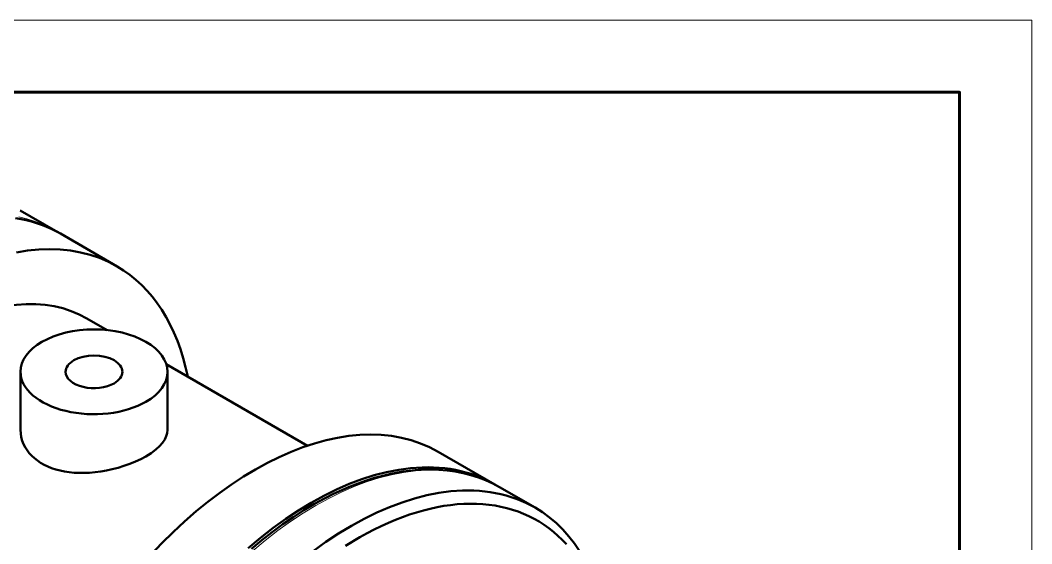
# Model space of a CAD drawing. Header units: millimetres. Extents: x 0 to 420, y 0 to 297.
# Drawn here: x 349.9 to 420, y 260.7 to 297 of the extents above; entities that cross this region are included whole.
import ezdxf

# ---------------------------------------------------------------- set-up
doc = ezdxf.new("R2010")
doc.units = ezdxf.units.MM
for name, color, linetype, lineweight in [('FRAME', 7, 'CONTINUOUS', 60), ('THIN', 7, 'CONTINUOUS', 18), ('VIS', 7, 'CONTINUOUS', 50)]:
    doc.layers.add(name, color=color, linetype=linetype, lineweight=lineweight)

msp = doc.modelspace()

# ---------------------------------------------------------------- linework, layer by layer
at = {"layer": 'FRAME'}
msp.add_lwpolyline([(20, 292), (415, 292), (415, 5), (20, 5)], close=True, dxfattribs=at)
at = {"layer": 'THIN'}
msp.add_lwpolyline([(0, 297), (420, 297), (420, 0), (0, 0)], close=True, dxfattribs=at)
for points in [[(349.777, 283.362), (350.316, 283.229), (350.841, 283.065), (351.351, 282.87), (351.845, 282.645), (352.323, 282.389)], [(383.104, 264.618), (382.787, 264.791), (382.463, 264.952), (382.132, 265.099), (381.794, 265.232), (381.449, 265.352), (381.097, 265.458), (380.739, 265.55), (380.374, 265.628), (380.004, 265.693), (379.628, 265.743), (379.246, 265.78), (378.858, 265.802), (378.466, 265.811), (378.069, 265.805), (377.261, 265.752), (376.436, 265.643), (375.597, 265.479), (374.745, 265.259), (373.882, 264.985), (373.011, 264.657), (372.134, 264.275), (371.252, 263.841), (370.369, 263.356), (369.485, 262.821), (368.603, 262.237), (367.726, 261.605), (366.855, 260.928), (365.992, 260.206)]]:
    msp.add_lwpolyline(points, dxfattribs=at)
at = {"layer": 'VIS'}
for points in [[(349.867, 283.807), (352.323, 282.389)], [(352.65, 282.2), (352.334, 282.374), (352.01, 282.534), (351.679, 282.681), (351.341, 282.814), (350.995, 282.934), (350.644, 283.04), (350.285, 283.132), (349.921, 283.211), (349.55, 283.275)], [(352.323, 282.389), (352.487, 282.292)], [(356.58, 279.931), (352.65, 282.2)], [(356.58, 279.931), (355.981, 280.246), (355.356, 280.513), (354.707, 280.733), (354.035, 280.904), (353.341, 281.027), (352.627, 281.1), (351.895, 281.124), (351.145, 281.1), (350.381, 281.026), (349.602, 280.903)], [(361.477, 272.291), (361.332, 272.943), (361.164, 273.575), (360.974, 274.186), (360.761, 274.776), (360.526, 275.344), (360.269, 275.889), (359.99, 276.41), (359.69, 276.907), (359.369, 277.378), (359.028, 277.824), (358.667, 278.244), (358.287, 278.637), (357.887, 279.003), (357.469, 279.341), (357.033, 279.65), (356.58, 279.931)], [(354.496, 276.322), (353.96, 276.601), (353.4, 276.836), (352.818, 277.024), (352.213, 277.167), (351.588, 277.263), (350.945, 277.313), (350.285, 277.315), (349.609, 277.271), (348.919, 277.18), (348.217, 277.042), (347.505, 276.859), (346.783, 276.629), (346.055, 276.355), (345.321, 276.035), (344.584, 275.672), (343.845, 275.267)], [(355.897, 275.513), (354.496, 276.322)], [(360.072, 272.62), (360.048, 272.908), (359.974, 273.194), (359.853, 273.474), (359.684, 273.745), (359.471, 274.006), (359.214, 274.254), (358.916, 274.486), (358.58, 274.7), (358.21, 274.893), (357.808, 275.065), (357.379, 275.214), (356.927, 275.337), (356.457, 275.434), (355.972, 275.504), (355.477, 275.547), (354.978, 275.561), (354.479, 275.547), (353.984, 275.504), (353.499, 275.434), (353.029, 275.337), (352.577, 275.214), (352.148, 275.065), (351.746, 274.893), (351.376, 274.7), (351.04, 274.486), (350.743, 274.254), (350.486, 274.006), (350.272, 273.745), (350.103, 273.474), (349.982, 273.194), (349.909, 272.908), (349.884, 272.62)], [(353.01, 272.62), (353.019, 272.731), (353.048, 272.842), (353.095, 272.95), (353.16, 273.055), (353.242, 273.156), (353.342, 273.251), (353.457, 273.341), (353.586, 273.423), (353.885, 273.565), (354.225, 273.67), (354.594, 273.734), (354.978, 273.756), (355.362, 273.734), (355.731, 273.67), (356.072, 273.565), (356.37, 273.423), (356.499, 273.341), (356.615, 273.251), (356.714, 273.156), (356.796, 273.055), (356.861, 272.95), (356.908, 272.842), (356.937, 272.731), (356.946, 272.62)], [(369.782, 267.496), (359.989, 273.151)], [(349.884, 272.62), (349.898, 272.404), (349.939, 272.188), (350.008, 271.976), (350.103, 271.766), (350.225, 271.561), (350.373, 271.362), (350.546, 271.17), (350.743, 270.986), (350.962, 270.81), (351.204, 270.645), (351.466, 270.49), (351.746, 270.346), (352.045, 270.215), (352.359, 270.097), (352.688, 269.993), (353.029, 269.903), (353.38, 269.827), (353.74, 269.767), (354.107, 269.722), (354.479, 269.693), (354.853, 269.68), (355.228, 269.682), (355.602, 269.701), (355.972, 269.735), (356.337, 269.785), (356.694, 269.851), (357.042, 269.931), (357.379, 270.026), (357.703, 270.135), (358.013, 270.258), (358.305, 270.393), (358.58, 270.54)], [(349.884, 272.62), (349.884, 268.588)], [(356.37, 271.816), (356.151, 271.707), (355.906, 271.618), (355.641, 271.55), (355.362, 271.505), (355.075, 271.485), (354.785, 271.489), (354.5, 271.518), (354.225, 271.57), (353.966, 271.645), (353.729, 271.742), (353.52, 271.857), (353.342, 271.989), (353.199, 272.134), (353.095, 272.29), (353.031, 272.453), (353.01, 272.62)], [(356.946, 272.62), (356.937, 272.509), (356.908, 272.398), (356.861, 272.29), (356.796, 272.185), (356.714, 272.084), (356.615, 271.989), (356.499, 271.899), (356.37, 271.816)], [(358.58, 270.54), (358.916, 270.754), (359.214, 270.986), (359.471, 271.234), (359.684, 271.494), (359.853, 271.766), (359.974, 272.046), (360.048, 272.332), (360.072, 272.62)], [(360.072, 272.62), (360.072, 268.588)], [(349.884, 268.588), (349.898, 268.331), (349.939, 268.082), (350.006, 267.842), (350.095, 267.612), (350.207, 267.391), (350.34, 267.181), (350.492, 266.983), (350.664, 266.796), (350.853, 266.621), (351.06, 266.459), (351.283, 266.31), (351.522, 266.175), (351.776, 266.053), (352.045, 265.945), (352.328, 265.851), (352.626, 265.772), (352.936, 265.708), (353.26, 265.659), (353.596, 265.625), (353.944, 265.608), (354.304, 265.607), (354.674, 265.622), (355.055, 265.655), (355.445, 265.706), (355.843, 265.774), (356.246, 265.861), (356.653, 265.967), (357.06, 266.091), (357.463, 266.234), (357.855, 266.395), (358.23, 266.571), (358.58, 266.759)], [(358.58, 266.759), (358.944, 266.987), (359.259, 267.223), (359.521, 267.46), (359.729, 267.696), (359.884, 267.928), (359.991, 268.154), (360.052, 268.374), (360.072, 268.588)], [(378.847, 267.075), (378.248, 267.39), (377.623, 267.658), (376.974, 267.877), (376.302, 268.048), (375.608, 268.171), (374.894, 268.244), (374.162, 268.269), (373.413, 268.244), (372.648, 268.17), (371.869, 268.047), (371.078, 267.875), (370.277, 267.655), (369.467, 267.387), (368.65, 267.072), (367.827, 266.71), (367.001, 266.302), (366.173, 265.849), (365.344, 265.352), (364.518, 264.812), (363.695, 264.23), (362.876, 263.608), (362.065, 262.946), (361.262, 262.246), (360.47, 261.51), (359.689, 260.739), (358.922, 259.935)], [(382.776, 264.807), (378.847, 267.075)], [(382.776, 264.807), (382.46, 264.98), (382.136, 265.141), (381.805, 265.288), (381.467, 265.421), (381.121, 265.541), (380.77, 265.647), (380.411, 265.739), (380.047, 265.817), (379.676, 265.882), (379.3, 265.932), (378.918, 265.969), (378.531, 265.991), (378.139, 266), (377.741, 265.994), (376.933, 265.941), (376.109, 265.833), (375.269, 265.668), (374.417, 265.448), (373.555, 265.174), (372.684, 264.846), (371.806, 264.464), (370.925, 264.03), (370.041, 263.545), (369.157, 263.01), (368.276, 262.426), (367.398, 261.794), (366.527, 261.117), (365.665, 260.395)], [(383.104, 264.618), (382.628, 264.873), (382.136, 265.1), (381.63, 265.297), (381.109, 265.464), (380.575, 265.601), (380.029, 265.709), (379.47, 265.786), (378.901, 265.834), (378.497, 265.849), (378.088, 265.85), (377.675, 265.836), (377.258, 265.807), (376.837, 265.764), (376.412, 265.706), (375.552, 265.548), (374.996, 265.417), (374.436, 265.262), (373.872, 265.085), (373.305, 264.885), (372.736, 264.662), (372.164, 264.418), (371.591, 264.151), (371.017, 263.862), (370.278, 263.46), (369.539, 263.023), (368.802, 262.551), (368.068, 262.047), (367.338, 261.51), (366.612, 260.942), (365.893, 260.343)], [(382.937, 264.711), (382.776, 264.807)], [(385.56, 263.2), (383.104, 264.618)], [(385.56, 263.2), (385.243, 263.373), (384.919, 263.534), (384.588, 263.681), (384.25, 263.814), (383.905, 263.934), (383.553, 264.04), (383.195, 264.132), (382.83, 264.21), (382.46, 264.275), (382.084, 264.325), (381.702, 264.362), (381.314, 264.384), (380.922, 264.393), (380.525, 264.387), (379.717, 264.334), (378.892, 264.226), (378.053, 264.061), (377.201, 263.841), (376.338, 263.567), (375.467, 263.239), (374.59, 262.857), (373.708, 262.423), (372.824, 261.938), (371.941, 261.403), (371.059, 260.819), (370.182, 260.187)], [(387.734, 260.673), (387.447, 260.973), (387.149, 261.257), (386.84, 261.525), (386.52, 261.777), (386.189, 262.011), (385.848, 262.229), (385.497, 262.43), (385.137, 262.613), (384.767, 262.779), (384.387, 262.928), (383.999, 263.059), (383.603, 263.172), (383.198, 263.267), (382.785, 263.345), (382.365, 263.404), (381.938, 263.446), (381.503, 263.469), (381.062, 263.475), (380.615, 263.462), (380.162, 263.432), (379.704, 263.383), (379.241, 263.316), (378.772, 263.232), (378.3, 263.129), (377.823, 263.009), (377.343, 262.871), (376.86, 262.715), (376.373, 262.542), (375.885, 262.352), (375.394, 262.145), (374.902, 261.92), (374.408, 261.679), (373.914, 261.421), (373.419, 261.147), (372.429, 260.55)], [(389.016, 259.597), (388.675, 260.168), (388.306, 260.706), (387.911, 261.211), (387.49, 261.681), (387.043, 262.115), (386.572, 262.514), (386.077, 262.876), (385.56, 263.2)]]:
    msp.add_lwpolyline(points, dxfattribs=at)

doc.saveas('drawing.dxf')
